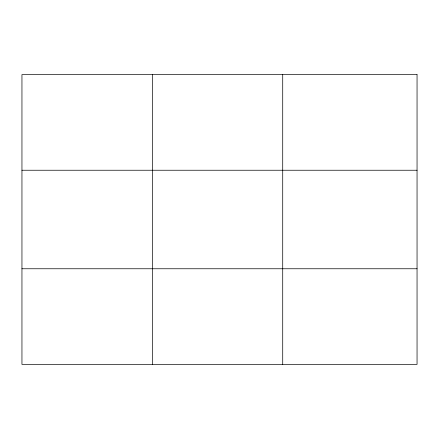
<?xml version="1.0" encoding="UTF-8"?>
<svg xmlns="http://www.w3.org/2000/svg" width="439" height="439" viewBox="0 0 439 439"><rect width="100%" height="100%" fill="white"/><g stroke="black" fill="none" stroke-linecap="round" stroke-linejoin="round"><path stroke-width="0.66" d="M152.333 364.386L152.333 74.614M282.716 364.386L282.716 74.614M21.95 170.239L417.05 170.239M21.95 268.761L417.05 268.761M417.05 74.614L417.05 364.386L21.95 364.386L21.95 74.614L417.05 74.614"/></g></svg>
